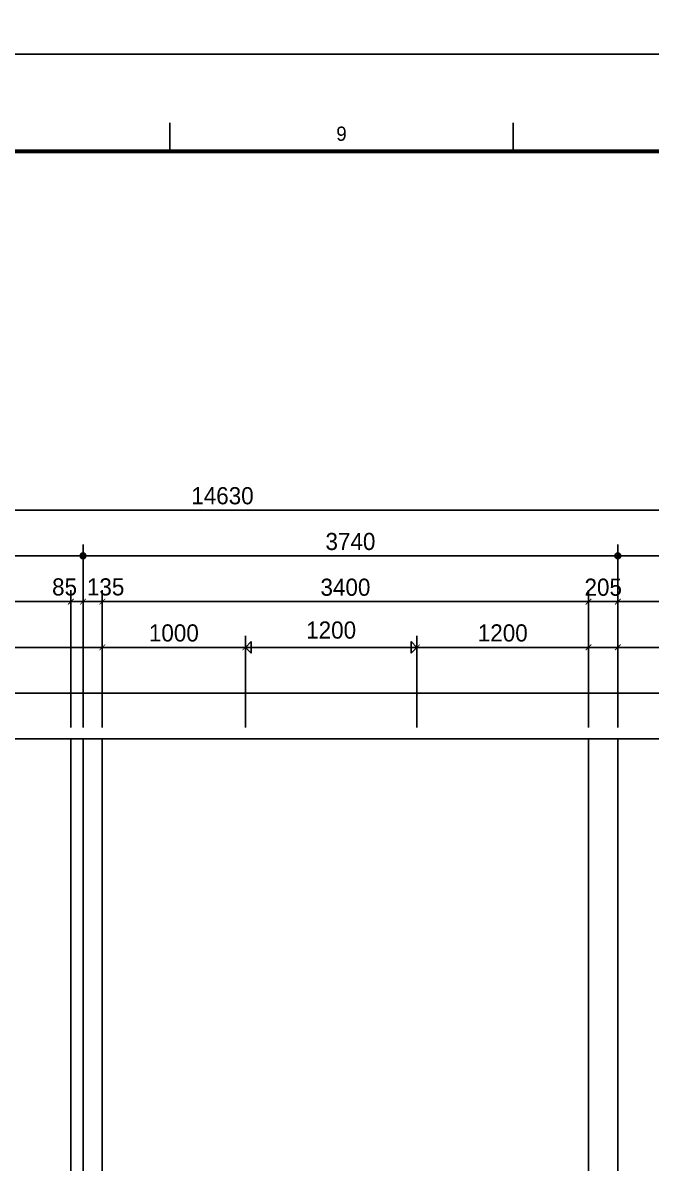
# Model space of a CAD drawing. Header units: millimetres. Extents: x -24416 to 92204, y -190080 to 23760.
# Drawn here: x 61166 to 65559, y -31520 to -23540 of the extents above; entities that cross this region are included whole.
import ezdxf
from ezdxf.enums import TextEntityAlignment as Align
from ezdxf.xclip import XClip

# ---------------------------------------------------------------- set-up
doc = ezdxf.new("R2010")
doc.units = ezdxf.units.MM
doc.header["$LTSCALE"] = 50
doc.header["$XCLIPFRAME"] = 0
doc.linetypes.add('AUDIT_D_220706163347-0', pattern=[0])
doc.linetypes.add('CEN', pattern=[62, 60, -1, 0, -1])
doc.layers.get('defpoints').update_dxf_attribs({"color": 139})
for name, color, linetype in [('AA-BORD-FORM', 7, 'Continuous'), ('AA-BORD-TEXT', 3, 'Continuous'), ('AA-XXXX-DIMS', 7, 'Continuous'), ('ARDM', 7, 'Continuous'), ('CEN_CON', 1, 'CEN'), ('DIM', 7, 'AUDIT_D_220706163347-0'), ('실명박스', 7, 'AUDIT_D_220706163347-0')]:
    doc.layers.add(name, color=color, linetype=linetype)
doc.layers.add('AA-XXXX-MC', color=153, linetype='AUDIT_D_220706163347-0', plot=False)
doc.layers.add('MC', color=135, linetype='Continuous', plot=False)
doc.styles.add('HAUD01', font='Dotum.ttf')
doc.styles.add('맑은고딕', font='malgun.ttf', dxfattribs={"width": 0.9})
doc.dimstyles.new('DIM_40', dxfattribs={"dimscale": 40, "dimtxt": 3, "dimasz": 1, "dimexe": 2, "dimexo": 2, "dimgap": 1, "dimtad": 1, "dimdec": 0, "dimzin": 0, "dimdsep": 46, "dimtxsty": '맑은고딕', "dimblk1": 'DIMDOT', "dimblk2": 'DIMDOT', "dimsah": 1, "dimcen": 0.09, "dimdle": 2, "dimclrd": 7, "dimclre": 7, "dimclrt": 3, "dimadec": 0, "dimazin": 0, "dimtfac": 1, "dimtdec": 0, "dimtix": 1, "dimtmove": 2, "dimatfit": 3, "dimldrblk": 'DIMDOT', "dimfxl": 2, "dimtolj": 1, "dimtzin": 0, "dimarcsym": 0})
doc.dimstyles.new('MCDIM_40', dxfattribs={"dimscale": 40, "dimtxt": 3, "dimasz": 1, "dimexe": 2, "dimexo": 2, "dimgap": 1, "dimtad": 1, "dimdec": 0, "dimzin": 0, "dimdsep": 46, "dimtxsty": '맑은고딕', "dimblk1": 'ARCHTICK', "dimblk2": 'ARCHTICK', "dimsah": 1, "dimcen": 0.09, "dimdle": 2, "dimclrd": 7, "dimclre": 7, "dimclrt": 3, "dimadec": 0, "dimazin": 0, "dimtfac": 1, "dimtdec": 0, "dimtix": 1, "dimtmove": 2, "dimatfit": 3, "dimldrblk": 'ARCHTICK', "dimfxl": 1, "dimtolj": 1, "dimtzin": 0, "dimarcsym": 0})
doc.dimstyles.new('외부80-WIN', dxfattribs={"dimscale": 40, "dimtxt": 3, "dimasz": 1, "dimexe": 2, "dimexo": 2.5, "dimgap": 1.5, "dimtad": 1, "dimdec": 0, "dimzin": 0, "dimdsep": 46, "dimtxsty": '맑은고딕', "dimblk": 'DO2-2', "dimblk1": 'DO2-2', "dimblk2": 'DIMDOT', "dimcen": 0.09, "dimdle": 2, "dimclrd": 7, "dimclre": 7, "dimclrt": 3, "dimadec": 0, "dimazin": 0, "dimtfac": 1, "dimtdec": 0, "dimtix": 1, "dimtmove": 2, "dimatfit": 3, "dimldrblk": 'DO2-2', "dimfxl": 1, "dimtolj": 1, "dimtzin": 0, "dimarcsym": 0})

# ---------------------------------------------------------------- blocks, each defined once
blk = doc.blocks.new('U-84A(확장)')
at = {"layer": 'CEN_CON'}
for p, q in [((6340, 10635), (6340, 6792.1)), ((10080, 7840), (10080, 10635))]:
    blk.add_line(p, q, dxfattribs=at)
at = {"layer": 'MC'}
for p, q in [((6475, 5125), (6475, 10635)), ((9875, 7840), (9875, 10635))]:
    blk.add_line(p, q, dxfattribs=at)
blk = doc.blocks.new('XR-FORM 청주월명')
at = {"layer": 'AA-BORD-FORM', "color": 2}
for p, q in [((301, 577), (301, 582)), ((361, 577), (361, 582))]:
    blk.add_line(p, q, dxfattribs=at)
at = {"layer": 'AA-BORD-FORM', "color": 1}
blk.add_lwpolyline([(0, 0), (841, 0), (841, 594), (0, 594)], close=True, dxfattribs=at)
at = {"layer": 'AA-BORD-FORM', "color": 2, "const_width": 0.682}
blk.add_lwpolyline([(21, 17), (21, 577), (821, 577), (821, 17)], close=True, dxfattribs=at)
at = {"layer": 'AA-BORD-TEXT', "color": 7, "style": 'HAUD01'}
blk.add_text('9', height=2.5, dxfattribs=at).set_placement((331, 580.1), align=Align.MIDDLE_CENTER)
blk = doc.blocks.new('A$C415C5DAF')
at = {"layer": 'AA-XXXX-MC'}
for p, q in [((49016.1, -52977.5), (49016.1, -46927.5)), ((49236.1, -49717.5), (49236.1, -46927.5)), ((52636.1, -49717.5), (52636.1, -46927.5))]:
    blk.add_line(p, q, dxfattribs=at)
at = {"layer": 'CEN_CON'}
for p, q in [((49101.1, -49717.5), (49101.1, -46927.5)), ((52841.1, -49717.5), (52841.1, -46927.5))]:
    blk.add_line(p, q, dxfattribs=at)
blk = doc.blocks.new('DIMDOT')
at = {"layer": 'AA-XXXX-DIMS'}
for p, q in [((-1.5, 0), (1.5, 0)), ((0, -1.5), (0, 1.5))]:
    blk.add_line(p, q, dxfattribs=at)
for radius in [0.5, 0.25]:
    blk.add_circle((0, 0), radius, dxfattribs=at)
blk = doc.blocks.new('*D521')
at = {"layer": 'defpoints', "color": 0, "transparency": 16777216}
for p in [(22809.3, -50710.4), (8179.3, -52310.4), (22809.3, -52310.4)]:
    blk.add_point(p, dxfattribs=at)
at = {"layer": 'DIM', "color": 7, "lineweight": -2, "transparency": 16777216}
for p, q in [((8179.3, -52230.4), (8179.3, -50630.4)), ((22809.3, -52230.4), (22809.3, -50630.4)), ((8219.3, -50710.4), (22769.3, -50710.4))]:
    blk.add_line(p, q, dxfattribs=at)
at = {"layer": 'DIM', "color": 7, "lineweight": -2, "transparency": 16777216, "xscale": 40, "yscale": 40, "zscale": 40, "rotation": 180}
blk.add_blockref('DIMDOT', (8179.3, -50710.4), dxfattribs=at)
at = {"layer": 'DIM', "color": 7, "lineweight": -2, "transparency": 16777216, "xscale": 40, "yscale": 40, "zscale": 40}
blk.add_blockref('DIMDOT', (22809.3, -50710.4), dxfattribs=at)
at = {"layer": 'DIM', "color": 3, "transparency": 16777216, "insert": (15494.3, -50610.3), "char_height": 120, "attachment_point": 5, "style": 'HAUD01'}
blk.add_mtext('\\A1;14630', dxfattribs=at)
blk = doc.blocks.new('*D524')
at = {"layer": 'defpoints', "color": 0, "transparency": 16777216}
for p in [(14519.3, -51030.4), (12494.3, -52310.4), (14519.3, -52310.4)]:
    blk.add_point(p, dxfattribs=at)
at = {"layer": 'DIM', "color": 7, "lineweight": -2, "transparency": 16777216}
for p, q in [((12494.3, -52230.4), (12494.3, -50950.4)), ((14519.3, -52230.4), (14519.3, -50950.4)), ((12534.3, -51030.4), (14479.3, -51030.4))]:
    blk.add_line(p, q, dxfattribs=at)
at = {"layer": 'DIM', "color": 7, "lineweight": -2, "transparency": 16777216, "xscale": 40, "yscale": 40, "zscale": 40, "rotation": 180}
blk.add_blockref('DIMDOT', (12494.3, -51030.4), dxfattribs=at)
at = {"layer": 'DIM', "color": 7, "lineweight": -2, "transparency": 16777216, "xscale": 40, "yscale": 40, "zscale": 40}
blk.add_blockref('DIMDOT', (14519.3, -51030.4), dxfattribs=at)
at = {"layer": 'DIM', "color": 3, "transparency": 16777216, "insert": (13506.8, -50930.3), "char_height": 120, "attachment_point": 5, "style": 'HAUD01'}
blk.add_mtext('\\A1;2025', dxfattribs=at)
blk = doc.blocks.new('*D525')
at = {"layer": 'defpoints', "color": 0, "transparency": 16777216}
for p in [(18259.3, -51030.4), (14519.3, -52310.4), (18259.3, -52310.4)]:
    blk.add_point(p, dxfattribs=at)
at = {"layer": 'DIM', "color": 7, "lineweight": -2, "transparency": 16777216}
for p, q in [((14519.3, -52230.4), (14519.3, -50950.4)), ((18259.3, -52230.4), (18259.3, -50950.4)), ((14559.3, -51030.4), (18219.3, -51030.4))]:
    blk.add_line(p, q, dxfattribs=at)
at = {"layer": 'DIM', "color": 7, "lineweight": -2, "transparency": 16777216, "xscale": 40, "yscale": 40, "zscale": 40, "rotation": 180}
blk.add_blockref('DIMDOT', (14519.3, -51030.4), dxfattribs=at)
at = {"layer": 'DIM', "color": 7, "lineweight": -2, "transparency": 16777216, "xscale": 40, "yscale": 40, "zscale": 40}
blk.add_blockref('DIMDOT', (18259.3, -51030.4), dxfattribs=at)
at = {"layer": 'DIM', "color": 3, "transparency": 16777216, "insert": (16389.3, -50930.3), "char_height": 120, "attachment_point": 5, "style": 'HAUD01'}
blk.add_mtext('\\A1;3740', dxfattribs=at)
blk = doc.blocks.new('*D526')
at = {"layer": 'defpoints', "color": 0, "transparency": 16777216}
for p in [(20734.3, -51030.4), (18259.3, -52310.4), (20734.3, -52310.4)]:
    blk.add_point(p, dxfattribs=at)
at = {"layer": 'DIM', "color": 7, "lineweight": -2, "transparency": 16777216}
for p, q in [((18259.3, -52230.4), (18259.3, -50950.4)), ((20734.3, -52230.4), (20734.3, -50950.4)), ((18299.3, -51030.4), (20694.3, -51030.4))]:
    blk.add_line(p, q, dxfattribs=at)
at = {"layer": 'DIM', "color": 7, "lineweight": -2, "transparency": 16777216, "xscale": 40, "yscale": 40, "zscale": 40, "rotation": 180}
blk.add_blockref('DIMDOT', (18259.3, -51030.4), dxfattribs=at)
at = {"layer": 'DIM', "color": 7, "lineweight": -2, "transparency": 16777216, "xscale": 40, "yscale": 40, "zscale": 40}
blk.add_blockref('DIMDOT', (20734.3, -51030.4), dxfattribs=at)
at = {"layer": 'DIM', "color": 3, "transparency": 16777216, "insert": (19496.8, -50930.3), "char_height": 120, "attachment_point": 5, "style": 'HAUD01'}
blk.add_mtext('\\A1;2475', dxfattribs=at)
blk = doc.blocks.new('_ArchTick')
at = {"color": 0, "linetype": 'ByBlock', "const_width": 0.15}
blk.add_lwpolyline([(-0.5, -0.5), (0.5, 0.5)], dxfattribs=at)
blk = doc.blocks.new('*D535')
at = {"layer": 'defpoints', "color": 0, "transparency": 16777216}
for p in [(14434.3, -51350.4), (12554.3, -52310.4), (14434.3, -52310.4)]:
    blk.add_point(p, dxfattribs=at)
at = {"layer": 'DIM', "color": 7, "lineweight": -2, "transparency": 16777216}
for p, q in [((12554.3, -52230.4), (12554.3, -51270.4)), ((14434.3, -52230.4), (14434.3, -51270.4)), ((12474.3, -51350.4), (14514.3, -51350.4))]:
    blk.add_line(p, q, dxfattribs=at)
at = {"layer": 'DIM', "color": 7, "lineweight": -2, "transparency": 16777216, "xscale": 40, "yscale": 40, "zscale": 40, "rotation": 180}
blk.add_blockref('_ArchTick', (12554.3, -51350.4), dxfattribs=at)
at = {"layer": 'DIM', "color": 7, "lineweight": -2, "transparency": 16777216, "xscale": 40, "yscale": 40, "zscale": 40}
blk.add_blockref('_ArchTick', (14434.3, -51350.4), dxfattribs=at)
at = {"layer": 'DIM', "color": 3, "transparency": 16777216, "insert": (13494.3, -51250.3), "char_height": 120, "attachment_point": 5, "style": 'HAUD01'}
blk.add_mtext('\\A1;1880', dxfattribs=at)
blk = doc.blocks.new('*D536')
at = {"layer": 'defpoints', "color": 0, "transparency": 16777216}
for p in [(14519.3, -51350.4), (14434.3, -52310.4), (14519.3, -52310.4)]:
    blk.add_point(p, dxfattribs=at)
at = {"layer": 'DIM', "color": 7, "lineweight": -2, "transparency": 16777216}
for p, q in [((14434.3, -52230.4), (14434.3, -51270.4)), ((14519.3, -52230.4), (14519.3, -51270.4)), ((14354.3, -51350.4), (14599.3, -51350.4))]:
    blk.add_line(p, q, dxfattribs=at)
at = {"layer": 'DIM', "color": 7, "lineweight": -2, "transparency": 16777216, "xscale": 40, "yscale": 40, "zscale": 40, "rotation": 180}
blk.add_blockref('_ArchTick', (14434.3, -51350.4), dxfattribs=at)
at = {"layer": 'DIM', "color": 7, "lineweight": -2, "transparency": 16777216, "xscale": 40, "yscale": 40, "zscale": 40}
blk.add_blockref('_ArchTick', (14519.3, -51350.4), dxfattribs=at)
at = {"layer": 'DIM', "color": 3, "transparency": 16777216, "insert": (14390.2, -51248.4), "char_height": 120, "attachment_point": 5, "style": 'HAUD01'}
blk.add_mtext('\\A1;85', dxfattribs=at)
blk = doc.blocks.new('*D537')
at = {"layer": 'defpoints', "color": 0, "transparency": 16777216}
for p in [(14654.3, -51350.4), (14519.3, -52310.4), (14654.3, -52310.4)]:
    blk.add_point(p, dxfattribs=at)
at = {"layer": 'DIM', "color": 7, "lineweight": -2, "transparency": 16777216}
for p, q in [((14519.3, -52230.4), (14519.3, -51270.4)), ((14654.3, -52230.4), (14654.3, -51270.4)), ((14439.3, -51350.4), (14734.3, -51350.4))]:
    blk.add_line(p, q, dxfattribs=at)
at = {"layer": 'DIM', "color": 7, "lineweight": -2, "transparency": 16777216, "xscale": 40, "yscale": 40, "zscale": 40, "rotation": 180}
blk.add_blockref('_ArchTick', (14519.3, -51350.4), dxfattribs=at)
at = {"layer": 'DIM', "color": 7, "lineweight": -2, "transparency": 16777216, "xscale": 40, "yscale": 40, "zscale": 40}
blk.add_blockref('_ArchTick', (14654.3, -51350.4), dxfattribs=at)
at = {"layer": 'DIM', "color": 3, "transparency": 16777216, "insert": (14677.3, -51248.1), "char_height": 120, "attachment_point": 5, "style": 'HAUD01'}
blk.add_mtext('\\A1;135', dxfattribs=at)
blk = doc.blocks.new('*D538')
at = {"layer": 'defpoints', "color": 0, "transparency": 16777216}
for p in [(18054.3, -51350.4), (14654.3, -52310.4), (18054.3, -52310.4)]:
    blk.add_point(p, dxfattribs=at)
at = {"layer": 'DIM', "color": 7, "lineweight": -2, "transparency": 16777216}
for p, q in [((14654.3, -52230.4), (14654.3, -51270.4)), ((18054.3, -52230.4), (18054.3, -51270.4)), ((14574.3, -51350.4), (18134.3, -51350.4))]:
    blk.add_line(p, q, dxfattribs=at)
at = {"layer": 'DIM', "color": 7, "lineweight": -2, "transparency": 16777216, "xscale": 40, "yscale": 40, "zscale": 40, "rotation": 180}
blk.add_blockref('_ArchTick', (14654.3, -51350.4), dxfattribs=at)
at = {"layer": 'DIM', "color": 7, "lineweight": -2, "transparency": 16777216, "xscale": 40, "yscale": 40, "zscale": 40}
blk.add_blockref('_ArchTick', (18054.3, -51350.4), dxfattribs=at)
at = {"layer": 'DIM', "color": 3, "transparency": 16777216, "insert": (16354.3, -51250.3), "char_height": 120, "attachment_point": 5, "style": 'HAUD01'}
blk.add_mtext('\\A1;3400', dxfattribs=at)
blk = doc.blocks.new('*D539')
at = {"layer": 'defpoints', "color": 0, "transparency": 16777216}
for p in [(18259.3, -51350.4), (18054.3, -52310.4), (18259.3, -52310.4)]:
    blk.add_point(p, dxfattribs=at)
at = {"layer": 'DIM', "color": 7, "lineweight": -2, "transparency": 16777216}
for p, q in [((18054.3, -52230.4), (18054.3, -51270.4)), ((18259.3, -52230.4), (18259.3, -51270.4)), ((18054.3, -51350.4), (18014.3, -51350.4)), ((18054.3, -51350.4), (18259.3, -51350.4)), ((18259.3, -51350.4), (18299.3, -51350.4))]:
    blk.add_line(p, q, dxfattribs=at)
at = {"layer": 'DIM', "color": 7, "lineweight": -2, "transparency": 16777216, "xscale": 40, "yscale": 40, "zscale": 40}
blk.add_blockref('_ArchTick', (18054.3, -51350.4), dxfattribs=at)
at = {"layer": 'DIM', "color": 7, "lineweight": -2, "transparency": 16777216, "xscale": 40, "yscale": 40, "zscale": 40, "rotation": 180}
blk.add_blockref('_ArchTick', (18259.3, -51350.4), dxfattribs=at)
at = {"layer": 'DIM', "color": 3, "transparency": 16777216, "insert": (18156.8, -51250.3), "char_height": 120, "attachment_point": 5, "style": 'HAUD01'}
blk.add_mtext('\\A1;205', dxfattribs=at)
blk = doc.blocks.new('*D540')
at = {"layer": 'defpoints', "color": 0, "transparency": 16777216}
for p in [(18259.3, -51030.4), (8179.3, -52310.4), (18259.3, -52310.4)]:
    blk.add_point(p, dxfattribs=at)
at = {"layer": 'DIM', "color": 7, "lineweight": -2, "transparency": 16777216}
for p, q in [((8179.3, -52230.4), (8179.3, -50950.4)), ((18259.3, -52230.4), (18259.3, -50950.4)), ((8219.3, -51030.4), (18219.3, -51030.4))]:
    blk.add_line(p, q, dxfattribs=at)
at = {"layer": 'DIM', "color": 7, "lineweight": -2, "transparency": 16777216, "xscale": 40, "yscale": 40, "zscale": 40, "rotation": 180}
blk.add_blockref('DIMDOT', (8179.3, -51030.4), dxfattribs=at)
at = {"layer": 'DIM', "color": 7, "lineweight": -2, "transparency": 16777216, "xscale": 40, "yscale": 40, "zscale": 40}
blk.add_blockref('DIMDOT', (18259.3, -51030.4), dxfattribs=at)
at = {"layer": 'DIM', "color": 3, "transparency": 16777216, "insert": (13219.3, -50930.3), "char_height": 120, "attachment_point": 5, "style": 'HAUD01'}
blk.add_mtext('\\A1;10080', dxfattribs=at)
blk = doc.blocks.new('*D544')
at = {"layer": 'defpoints', "color": 0, "transparency": 16777216}
for p in [(15654.3, -51670.4), (14654.3, -52310.4), (15654.3, -52310.4)]:
    blk.add_point(p, dxfattribs=at)
at = {"layer": 'DIM', "color": 7, "lineweight": -2, "transparency": 16777216}
for p, q in [((14654.3, -52230.4), (14654.3, -51590.4)), ((15654.3, -52230.4), (15654.3, -51590.4)), ((14574.3, -51670.4), (15734.3, -51670.4))]:
    blk.add_line(p, q, dxfattribs=at)
at = {"layer": 'DIM', "color": 7, "lineweight": -2, "transparency": 16777216, "xscale": 40, "yscale": 40, "zscale": 40, "rotation": 180}
blk.add_blockref('_ArchTick', (14654.3, -51670.4), dxfattribs=at)
at = {"layer": 'DIM', "color": 7, "lineweight": -2, "transparency": 16777216, "xscale": 40, "yscale": 40, "zscale": 40}
blk.add_blockref('_ArchTick', (15654.3, -51670.4), dxfattribs=at)
at = {"layer": 'DIM', "color": 3, "transparency": 16777216, "insert": (15154.3, -51570.3), "char_height": 120, "attachment_point": 5, "style": 'HAUD01'}
blk.add_mtext('\\A1;1000', dxfattribs=at)
blk = doc.blocks.new('DO2-2')
at = {"layer": 'ARDM'}
blk.add_line((0, 0), (-2, 0), dxfattribs=at)
blk.add_lwpolyline([(-1, -1), (-1, 1), (0, 0)], close=True, dxfattribs=at)
blk = doc.blocks.new('*D545')
at = {"layer": 'defpoints', "color": 0, "transparency": 16777216}
for p in [(16854.3, -51670.4), (15654.3, -52310.4), (16854.3, -52310.4)]:
    blk.add_point(p, dxfattribs=at)
at = {"layer": 'DIM', "color": 7, "lineweight": -2, "transparency": 16777216}
for p, q in [((15654.3, -52210.4), (15654.3, -51590.4)), ((16854.3, -52210.4), (16854.3, -51590.4)), ((15694.3, -51670.4), (16814.3, -51670.4))]:
    blk.add_line(p, q, dxfattribs=at)
at = {"layer": 'DIM', "color": 7, "lineweight": -2, "transparency": 16777216, "xscale": 40, "yscale": 40, "zscale": 40, "rotation": 180}
blk.add_blockref('DO2-2', (15654.3, -51670.4), dxfattribs=at)
at = {"layer": 'DIM', "color": 7, "lineweight": -2, "transparency": 16777216, "xscale": 40, "yscale": 40, "zscale": 40}
blk.add_blockref('DO2-2', (16854.3, -51670.4), dxfattribs=at)
at = {"layer": 'DIM', "color": 3, "transparency": 16777216, "insert": (16254.3, -51550.3), "char_height": 120, "attachment_point": 5, "style": 'HAUD01'}
blk.add_mtext('\\A1;1200', dxfattribs=at)
blk = doc.blocks.new('*D546')
at = {"layer": 'defpoints', "color": 0, "transparency": 16777216}
for p in [(18054.3, -51670.4), (16854.3, -52310.4), (18054.3, -52310.4)]:
    blk.add_point(p, dxfattribs=at)
at = {"layer": 'DIM', "color": 7, "lineweight": -2, "transparency": 16777216}
for p, q in [((16854.3, -52230.4), (16854.3, -51590.4)), ((18054.3, -52230.4), (18054.3, -51590.4)), ((16774.3, -51670.4), (18134.3, -51670.4))]:
    blk.add_line(p, q, dxfattribs=at)
at = {"layer": 'DIM', "color": 7, "lineweight": -2, "transparency": 16777216, "xscale": 40, "yscale": 40, "zscale": 40, "rotation": 180}
blk.add_blockref('_ArchTick', (16854.3, -51670.4), dxfattribs=at)
at = {"layer": 'DIM', "color": 7, "lineweight": -2, "transparency": 16777216, "xscale": 40, "yscale": 40, "zscale": 40}
blk.add_blockref('_ArchTick', (18054.3, -51670.4), dxfattribs=at)
at = {"layer": 'DIM', "color": 3, "transparency": 16777216, "insert": (17454.3, -51570.3), "char_height": 120, "attachment_point": 5, "style": 'HAUD01'}
blk.add_mtext('\\A1;1200', dxfattribs=at)
blk = doc.blocks.new('*D547')
at = {"layer": 'defpoints', "color": 0, "transparency": 16777216}
for p in [(19734.3, -51670.4), (18259.3, -52310.4), (19734.3, -52310.4)]:
    blk.add_point(p, dxfattribs=at)
at = {"layer": 'DIM', "color": 7, "lineweight": -2, "transparency": 16777216}
for p, q in [((18259.3, -52230.4), (18259.3, -51590.4)), ((19734.3, -52230.4), (19734.3, -51590.4)), ((18179.3, -51670.4), (19814.3, -51670.4))]:
    blk.add_line(p, q, dxfattribs=at)
at = {"layer": 'DIM', "color": 7, "lineweight": -2, "transparency": 16777216, "xscale": 40, "yscale": 40, "zscale": 40, "rotation": 180}
blk.add_blockref('_ArchTick', (18259.3, -51670.4), dxfattribs=at)
at = {"layer": 'DIM', "color": 7, "lineweight": -2, "transparency": 16777216, "xscale": 40, "yscale": 40, "zscale": 40}
blk.add_blockref('_ArchTick', (19734.3, -51670.4), dxfattribs=at)
at = {"layer": 'DIM', "color": 3, "transparency": 16777216, "insert": (18996.8, -51570.3), "char_height": 120, "attachment_point": 5, "style": 'HAUD01'}
blk.add_mtext('\\A1;1475', dxfattribs=at)
blk = doc.blocks.new('DIM-1108')
at = {"layer": 'DIM'}
for base, p1, p2, dimstyle, override, picture, middle in [((22809.3, -50710.4), (8179.3, -52310.4), (22809.3, -52310.4), 'DIM_40', {"dimscale": 40, "dimtxsty": 'HAUD01'}, '*D521', (15494.3, -50610.3)), ((18259.3, -51030.4), (8179.3, -52310.4), (18259.3, -52310.4), 'DIM_40', {"dimscale": 40, "dimtxsty": 'HAUD01'}, '*D540', (13219.3, -50930.3)), ((14519.3, -51030.4), (12494.3, -52310.4), (14519.3, -52310.4), 'DIM_40', {"dimscale": 40, "dimtxsty": 'HAUD01'}, '*D524', (13506.8, -50930.3)), ((18259.3, -51030.4), (14519.3, -52310.4), (18259.3, -52310.4), 'DIM_40', {"dimscale": 40, "dimtxsty": 'HAUD01'}, '*D525', (16389.3, -50930.3)), ((20734.3, -51030.4), (18259.3, -52310.4), (20734.3, -52310.4), 'DIM_40', {"dimscale": 40, "dimtxsty": 'HAUD01'}, '*D526', (19496.8, -50930.3)), ((14434.3, -51350.4), (12554.3, -52310.4), (14434.3, -52310.4), 'MCDIM_40', {"dimtxsty": 'HAUD01'}, '*D535', (13494.3, -51250.3)), ((18054.3, -51350.4), (14654.3, -52310.4), (18054.3, -52310.4), 'MCDIM_40', {"dimtxsty": 'HAUD01'}, '*D538', (16354.3, -51250.3)), ((18259.3, -51350.4), (18054.3, -52310.4), (18259.3, -52310.4), 'MCDIM_40', {"dimtxsty": 'HAUD01'}, '*D539', (18156.8, -51250.3)), ((16854.3, -51670.4), (15654.3, -52310.4), (16854.3, -52310.4), '외부80-WIN', {"dimtxsty": 'HAUD01'}, '*D545', (16254.3, -51550.3)), ((15654.3, -51670.4), (14654.3, -52310.4), (15654.3, -52310.4), 'MCDIM_40', {"dimtxsty": 'HAUD01'}, '*D544', (15154.3, -51570.3)), ((18054.3, -51670.4), (16854.3, -52310.4), (18054.3, -52310.4), 'MCDIM_40', {"dimtxsty": 'HAUD01'}, '*D546', (17454.3, -51570.3)), ((19734.3, -51670.4), (18259.3, -52310.4), (19734.3, -52310.4), 'MCDIM_40', {"dimtxsty": 'HAUD01'}, '*D547', (18996.8, -51570.3))]:
    dim = blk.add_linear_dim(base=base, p1=p1, p2=p2, dimstyle=dimstyle, override=override, dxfattribs=at)
    dim.commit()
    dim.dimension.update_dxf_attribs({"geometry": picture, "text_midpoint": middle})
for base, p1, p2, picture, middle in [((14519.3, -51350.4), (14434.3, -52310.4), (14519.3, -52310.4), '*D536', (14390.2, -51248.4)), ((14654.3, -51350.4), (14519.3, -52310.4), (14654.3, -52310.4), '*D537', (14677.3, -51248.1))]:
    dim = blk.add_linear_dim(base=base, p1=p1, p2=p2, dimstyle='MCDIM_40', override={"dimtxsty": 'HAUD01'}, dxfattribs=at)
    dim.commit()
    dim.dimension.update_dxf_attribs({"geometry": picture, "text_midpoint": middle, "dimtype": 128})

msp = doc.modelspace()

# ---------------------------------------------------------------- linework, layer by layer
at = {"layer": 'defpoints'}
for points in [[(72081.5, -43875.4), (52452.3, -43875.4), (52452.3, -26950.4), (72081.5, -26950.4)], [(71761.5, -43555.4), (52772.3, -43555.4), (52772.3, -27270.4), (71761.5, -27270.4)], [(71441.5, -43235.4), (53092.3, -43235.4), (53092.3, -27590.4), (71441.5, -27590.4)], [(71121.5, -42915.4), (53412.3, -42915.4), (53412.3, -27910.4), (71121.5, -27910.4)], [(70801.5, -42595.4), (53732.3, -42595.4), (53732.3, -28230.4), (70801.5, -28230.4)], [(70481.5, -42275.4), (54052.3, -42275.4), (54052.3, -28550.4), (70481.5, -28550.4)]]:
    msp.add_lwpolyline(points, close=True, dxfattribs=at)

# ---------------------------------------------------------------- block references
msp.add_blockref('DIM-1108', (47067.2, 23760))
at = {"xscale": 40, "yscale": 40, "zscale": 40}
for p in [(50153.9, -23760), (50153.9, -47520)]:
    msp.add_blockref('XR-FORM 청주월명', p, dxfattribs=at)
ref = msp.add_blockref('U-84A(확장)', (55246.5, -41975.4))
XClip(ref).set_block_clipping_path([(-1194.1410816024, -300), (15235, 13425)])
at = {"layer": '실명박스'}
msp.add_blockref('A$C415C5DAF', (12485.4, 18377.1), dxfattribs=at)

doc.saveas('drawing.dxf')
